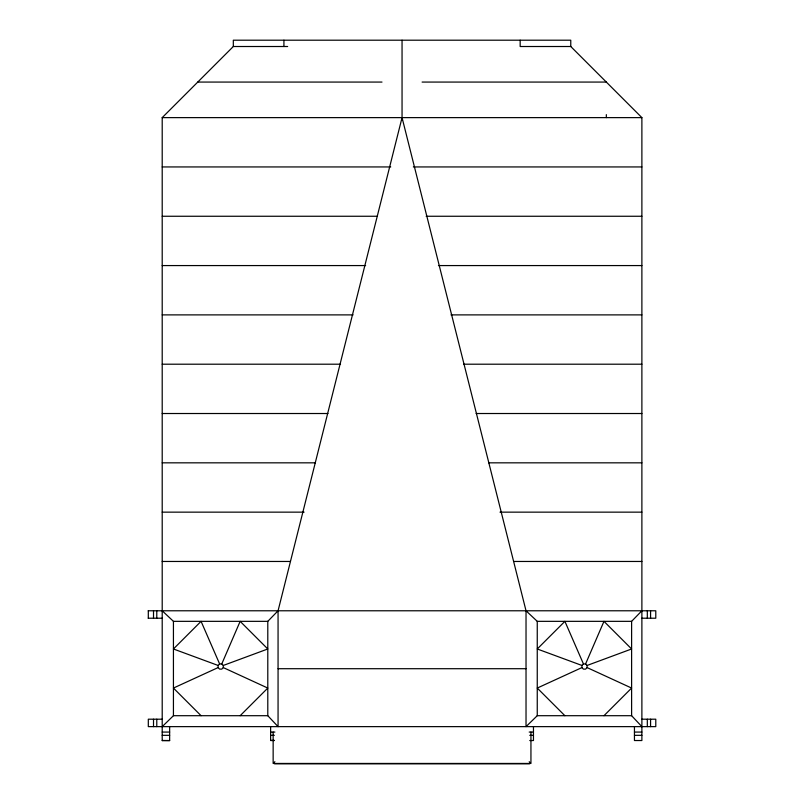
<?xml version="1.0" encoding="UTF-8"?>
<svg xmlns="http://www.w3.org/2000/svg" width="804" height="804" viewBox="0 0 804 804"><rect width="100%" height="100%" fill="white"/><g stroke="black" fill="none" stroke-linecap="round" stroke-linejoin="round"><path stroke-width="1.21" d="M278.063 610.779L267.792 621.341L267.792 715.701L278.063 726.635L278.063 610.779L402.05 117.625L526.027 610.779L526.027 726.635L537.253 715.701L631.612 715.701L641.883 726.635M221.773 663.933L240.155 621.341L267.792 648.979L223.291 665.451L221.773 663.933L219.623 663.933L218.105 665.451L218.105 667.591L219.623 669.119L221.773 669.119L223.291 667.591L223.291 665.451M585.593 663.933L603.975 621.341L631.612 648.979L587.111 665.451L585.593 663.933L583.443 663.933L581.925 665.451L581.925 667.591L583.443 669.119L585.593 669.119L587.111 667.591L587.111 665.451M631.612 715.701L631.612 621.341L641.883 610.779M162.207 740.625L162.207 117.625L233.321 46.511L287.651 46.511M240.155 715.701L267.792 688.063L223.291 667.591M273.752 762.845L274.898 761.71M603.975 715.701L631.612 688.063L587.111 667.591M162.207 726.635L173.433 715.701L267.792 715.701M218.105 667.591L173.433 688.063L201.07 715.701M581.925 667.591L537.253 688.063L564.89 715.701M634.446 726.635L634.446 740.534L641.883 740.534L641.883 117.625L570.77 46.511L520.168 46.511L520.168 40.2M197.764 82.068L381.99 82.068M422.1 82.068L606.327 82.068M162.207 117.625L641.883 117.625M162.207 166.941L390.744 166.941M413.346 166.941L641.883 166.941M162.207 216.256L377.247 216.256M426.16 216.256L641.883 216.256M162.207 265.571L365.629 265.571M438.461 265.571L641.883 265.571M162.207 314.887L353.077 314.887M451.014 314.887L641.883 314.887M162.207 364.202L340.514 364.202M463.576 364.202L641.883 364.202M162.207 413.517L327.962 413.517M476.129 413.517L641.883 413.517M162.207 462.833L315.409 462.833M488.691 462.833L641.883 462.833M162.207 512.148L304.103 512.148M499.987 512.148L641.883 512.148M162.207 561.463L290.304 561.463M513.806 561.463L641.883 561.463M148.217 610.779L655.783 610.779L655.783 618.216L641.883 618.216M148.217 618.216L162.207 618.216M162.207 610.779L173.433 621.341L267.792 621.341M526.027 610.779L537.253 621.341L631.612 621.341M278.063 668.707L526.027 668.707M162.207 719.198L148.308 719.198L148.308 726.635L655.783 726.635L655.783 719.198L641.883 719.198M162.207 732.072L169.644 732.072M270.626 732.072L274.898 732.072M529.193 732.072L533.464 732.072M634.446 732.072L641.883 732.072M162.207 735.328L169.644 735.328M270.626 735.328L274.345 735.328M529.746 735.328L533.464 735.328M634.446 735.328L641.883 735.328M270.626 740.414L274.345 740.414M169.644 740.534L162.207 740.534L169.644 740.615L169.644 726.635M274.345 740.504L270.626 740.534L270.626 726.635M529.746 740.534L533.464 740.534L533.464 726.635M274.556 763.8L529.534 763.8M581.925 665.451L537.253 648.979L564.89 621.341L583.443 663.933M218.105 665.451L173.433 648.979L201.07 621.341L219.623 663.933M529.193 761.71L530.338 762.845M650.577 610.779L650.577 618.216M650.577 719.198L650.577 726.635M647.32 610.779L647.32 618.216M647.32 719.198L647.32 726.635M606.327 114.62L606.327 117.625M570.77 46.511L570.77 40.2L233.321 40.2L233.321 46.511M537.253 621.341L537.253 715.701M530.941 732.072L530.941 763.448L273.149 763.448L273.149 732.072M402.05 40.2L402.05 120.007M283.923 40.2L283.923 46.511M173.433 621.341L173.433 715.701M156.78 610.779L156.78 618.216M156.78 719.198L156.78 726.635M153.514 610.779L153.514 618.216M153.514 719.198L153.514 726.635M148.308 610.779L148.308 618.216"/></g></svg>
